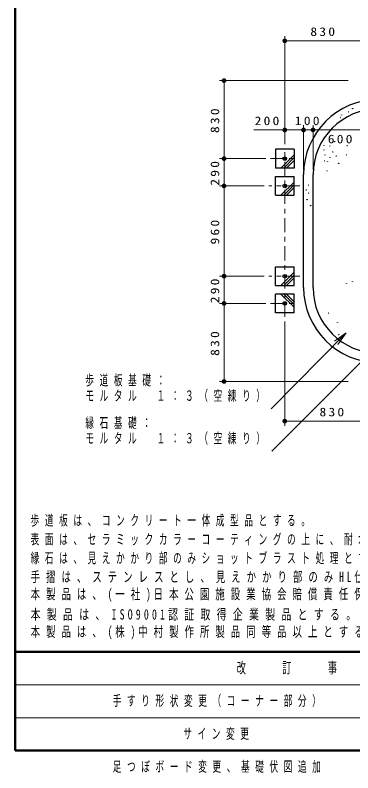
# Model space of a CAD drawing. Units: millimetres on the paper, scale 1:50. Extents: x -365 to 0, y -5 to 257.
# Drawn here: x -365 to -293.2, y -4.7 to 156.5 of the extents above; entities that cross this region are included whole.
import ezdxf

# ---------------------------------------------------------------- set-up
doc = ezdxf.new("R2010")
doc.units = ezdxf.units.MM
doc.linetypes.add('USER2', pattern=[6, 3, -1, 1, -1])
doc.layers.add('LY_1', color=7, linetype='Continuous', lineweight=13)
doc.layers.add('LY_2', color=7, linetype='Continuous', lineweight=13)
doc.styles.add('ＭＳ ゴシック', font='')
doc.styles.get('ＭＳ ゴシック').set_extended_font_data('MS Gothic')

# ---------------------------------------------------------------- blocks, each defined once
blk = doc.blocks.new('filled_dot')
at = {"color": 0, "linetype": 'Continuous', "lineweight": -2, "const_width": 1.25}
blk.add_lwpolyline([(-0.625, 0, 1), (0.625, 0, 1)], format="xyb", close=True, dxfattribs=at)
blk = doc.blocks.new('open_arrow')
at = {"color": 0, "linetype": 'Continuous', "lineweight": -2}
blk.add_lwpolyline([(7.5, 1.25), (0, 0), (7.5, -1.25)], dxfattribs=at)

msp = doc.modelspace()

# ---------------------------------------------------------------- linework, layer by layer
at = {"layer": 'LY_1'}
for p, q in [((-307.663, 129.005), (-307.663, 152.002)), ((-307.663, 151.002), (-291.063, 151.002)), ((-294.178, 142.538), (-321.579, 142.538)), ((-320.579, 125.938), (-320.579, 142.538)), ((-307.663, 129.005), (-307.663, 133.037)), ((-303.663, 123.538), (-303.663, 133.037)), ((-301.663, 123.538), (-301.663, 133.037)), ((-314.215, 132.037), (-303.663, 132.037)), ((-303.663, 132.037), (-301.663, 132.037)), ((-301.663, 132.037), (-289.663, 132.037)), ((-311.701, 125.938), (-321.579, 125.938)), ((-311.701, 125.938), (-321.579, 125.938)), ((-320.579, 120.138), (-320.579, 125.938)), ((-308.481, 123.938), (-305.663, 126.756)), ((-307.932, 126.207), (-307.394, 125.669)), ((-307.394, 126.207), (-307.932, 125.669)), ((-307.887, 123.938), (-305.663, 126.162)), ((-307.293, 123.938), (-305.663, 125.568)), ((-305.663, 120.956), (-308.481, 118.138)), ((-312.036, 120.138), (-321.579, 120.138)), ((-320.579, 100.938), (-320.579, 120.138)), ((-307.932, 120.406), (-307.394, 119.869)), ((-307.932, 119.869), (-307.394, 120.406)), ((-305.663, 120.362), (-307.887, 118.138)), ((-305.663, 119.768), (-307.293, 118.138)), ((-305.663, 101.756), (-308.481, 98.938)), ((-312.036, 100.938), (-321.579, 100.938)), ((-320.579, 95.138), (-320.579, 100.938)), ((-307.932, 101.206), (-307.394, 100.669)), ((-307.932, 100.669), (-307.394, 101.206)), ((-305.663, 101.162), (-307.887, 98.938)), ((-305.663, 100.568), (-307.293, 98.938)), ((-308.481, 97.138), (-305.663, 94.319)), ((-307.887, 97.138), (-305.663, 94.913)), ((-307.293, 97.138), (-305.663, 95.507)), ((-311.701, 95.138), (-321.579, 95.138)), ((-320.579, 78.538), (-320.579, 95.138)), ((-307.932, 94.869), (-307.394, 95.406)), ((-307.394, 94.869), (-307.932, 95.406)), ((-307.663, 91.292), (-307.663, 69.098)), ((-294.637, 88.895), (-310.555, 72.733)), ((-290.5, 83.625), (-310.451, 63.679)), ((-294.178, 78.538), (-321.579, 78.538)), ((-291.063, 70.098), (-307.663, 70.098))]:
    msp.add_line(p, q, dxfattribs=at)
at = {"layer": 'LY_1', "lineweight": 25}
for p, q in [((-305.663, 127.938), (-309.663, 127.938)), ((-309.663, 127.938), (-309.663, 123.938)), ((-305.663, 127.938), (-305.663, 123.938)), ((-305.663, 123.938), (-309.663, 123.938)), ((-303.663, 98.538), (-303.663, 122.538)), ((-301.663, 98.538), (-301.663, 122.538)), ((-309.663, 118.138), (-309.663, 122.138)), ((-309.663, 122.138), (-305.663, 122.138)), ((-305.663, 118.138), (-305.663, 122.138)), ((-309.663, 118.138), (-305.663, 118.138)), ((-309.663, 98.938), (-309.663, 102.938)), ((-309.663, 102.938), (-305.663, 102.938)), ((-305.663, 98.938), (-305.663, 102.938)), ((-309.663, 98.938), (-305.663, 98.938)), ((-305.663, 97.138), (-309.663, 97.138)), ((-309.663, 93.138), (-309.663, 97.138)), ((-305.663, 93.138), (-305.663, 97.138)), ((-305.663, 93.138), (-309.663, 93.138))]:
    msp.add_line(p, q, dxfattribs=at)
at = {"layer": 'LY_1', "linetype": 'USER2'}
for p, q in [((-307.663, 92.292), (-307.663, 128.005)), ((-310.701, 125.938), (-304.973, 125.938)), ((-304.446, 120.138), (-311.036, 120.138)), ((-304.446, 100.938), (-311.036, 100.938)), ((-310.701, 95.138), (-304.973, 95.138))]:
    msp.add_line(p, q, dxfattribs=at)
at = {"layer": 'LY_1', "lineweight": 25}
for centre, radius in [((-294.16, 135.896), 0.02), ((-293.224, 136.576), 0.02), ((-295.776, 134.705), 0.02), ((-295.606, 135.215), 0.02), ((-298.073, 130.225), 0.02), ((-297.052, 129.544), 0.02), ((-294.755, 130.225), 0.02), ((-299.348, 128.779), 0.02), ((-299.348, 127.758), 0.02), ((-298.073, 128.609), 0.02), ((-297.477, 127.333), 0.02), ((-294.415, 128.694), 0.02), ((-307.663, 125.938), 0.38), ((-300.709, 125.972), 0.02), ((-299.093, 126.738), 0.02), ((-298.073, 126.227), 0.02), ((-296.712, 126.482), 0.02), ((-294.5, 126.738), 0.02), ((-299.178, 125.462), 0.02), ((-298.583, 125.292), 0.02), ((-296.201, 124.951), 0.02), ((-298.668, 123.335), 0.02), ((-307.663, 120.138), 0.38), ((-303.1, 119.259), 0.02), ((-302.59, 120.28), 0.02), ((-302.59, 118.578), 0.02), ((-302.93, 117.218), 0.02), ((-302.165, 115.942), 0.02), ((-307.663, 100.938), 0.38), ((-294.544, 99.349), 0.02), ((-293.268, 99.774), 0.02), ((-307.663, 95.138), 0.38), ((-295.606, 93.836), 0.02), ((-298.328, 93.07), 0.02), ((-296.457, 91.114), 0.02), ((-296.201, 88.477), 0.02)]:
    msp.add_circle(centre, radius, dxfattribs=at)
for centre, radius, start, end in [((-287.663, 122.538), 16, 90, 180), ((-287.663, 122.538), 14, 90, 180), ((-287.663, 98.538), 16, 180, 270), ((-287.663, 98.538), 14, 180, 270)]:
    msp.add_arc(centre, radius, start, end, dxfattribs=at)
at = {"layer": 'LY_2', "lineweight": 50}
for p, q in [((-365, 257), (-365, 0)), ((-365, 21), (0, 21)), ((-365, 0), (0, 0))]:
    msp.add_line(p, q, dxfattribs=at)
at = {"layer": 'LY_2'}
for p, q in [((-365, 14), (-238.5, 14)), ((-365, 7), (-238.5, 7))]:
    msp.add_line(p, q, dxfattribs=at)

# ---------------------------------------------------------------- block references
at = {"layer": 'LY_1', "xscale": 0.4, "yscale": 0.4}
for p in [(-307.663, 151.002), (-307.663, 132.037), (-303.663, 132.037), (-301.663, 132.037), (-307.663, 70.098)]:
    msp.add_blockref('filled_dot', p, dxfattribs=at)
for name, p, rotation in [('filled_dot', (-320.579, 142.538), 270), ('filled_dot', (-303.663, 132.037), 180), ('filled_dot', (-301.663, 132.037), 180), ('filled_dot', (-320.579, 125.938), 90), ('filled_dot', (-320.579, 125.938), 270), ('filled_dot', (-320.579, 120.138), 270), ('filled_dot', (-320.579, 120.138), 90), ('filled_dot', (-320.579, 100.938), 90), ('filled_dot', (-320.579, 100.938), 270), ('filled_dot', (-320.579, 95.138), 90), ('filled_dot', (-320.579, 95.138), 270), ('open_arrow', (-294.637, 88.895), 225.4), ('filled_dot', (-320.579, 78.538), 90)]:
    msp.add_blockref(name, p, dxfattribs=dict(at, rotation=rotation))

# ---------------------------------------------------------------- texts
at = {"layer": 'LY_1', "style": 'ＭＳ ゴシック'}
for s, insert, char_height, attachment_point in [('\\T1.33;\\W1.15;830', (-299.363, 152.002), 1.833, 8), ('\\T1.33;\\W1.15;200', (-311.215, 133.037), 1.833, 8), ('\\T1.33;\\W1.15;100', (-302.663, 133.037), 1.833, 8), ('\\T1.33;\\W1.15;600', (-295.663, 131.037), 1.833, 2), ('\\T1.64;\\W0.6;歩道板基礎：', (-350.077, 78.683), 2.199, 4), ('\\T1.64;\\W0.6;モルタル\u3000１：３（空練り）', (-350.077, 75.383), 2.199, 4), ('\\T1.33;\\W1.15;830', (-297.425, 71.098), 1.833, 8), ('\\T1.64;\\W0.6;縁石基礎：', (-350.077, 69.629), 2.199, 4), ('\\T1.64;\\W0.6;モルタル\u3000１：３（空練り）', (-350.077, 66.329), 2.199, 4), ('\\T1.64;\\W0.6;歩道板は、コンクリート一体成型品とする。', (-361.715, 47.639), 2.199, 7), ('\\T1.64;\\W0.6;表面は、セラミックカラーコーティングの上に、耐水性クリアーコーティングとする。', (-361.715, 43.639), 2.199, 7), ('\\T1.64;\\W0.6;縁石は、見えかかり部のみショットブラスト処理とする。', (-361.715, 39.639), 2.199, 7), ('\\T1.64;\\W0.65;手摺は、ステンレスとし、見えかかり部のみHL仕上げとする。', (-361.715, 35.639), 2.199, 7), ('\\T1.64;\\W0.65;本製品は、(一社)日本公園施設業協会賠償責任保険加入製品とする。', (-361.715, 31.639), 2.199, 7), ('\\T1.64;\\W0.7;本製品は、ISO9001認証取得企業製品とする。', (-361.715, 27.639), 2.199, 7), ('\\T1.64;\\W0.65;本製品は、(株)中村製作所製品同等品以上とする。', (-361.715, 23.639), 2.199, 7), ('\\T1.64;\\W0.6;手すり形状変更（コーナー部分）', (-344.25, 10.5), 2.199, 4), ('\\T1.64;\\W0.6;サイン変更', (-329.25, 3.5), 2.199, 4), ('\\T1.64;\\W0.6;足つぼボード変更、基礎伏図追加', (-344.25, -3.5), 2.199, 4)]:
    msp.add_mtext(s, dxfattribs=dict(at, insert=insert, char_height=char_height, attachment_point=attachment_point))
at = {"layer": 'LY_1', "char_height": 1.833, "attachment_point": 8, "rotation": 90, "style": 'ＭＳ ゴシック'}
for s, insert in [('\\T1.33;\\W1.15;830', (-321.579, 134.238)), ('\\T1.33;\\W1.15;290', (-321.579, 123.038)), ('\\T1.33;\\W1.15;960', (-321.579, 110.538)), ('\\T1.33;\\W1.15;290', (-321.579, 98.038)), ('\\T1.33;\\W1.15;830', (-321.579, 86.838))]:
    msp.add_mtext(s, dxfattribs=dict(at, insert=insert))
at = {"layer": 'LY_2', "color": 4, "insert": (-301.75, 17.5), "char_height": 2.346, "attachment_point": 5, "style": 'ＭＳ ゴシック'}
msp.add_mtext('\\T1.64;\\W0.6;改\u3000\u3000訂\u3000\u3000事\u3000\u3000項', dxfattribs=at)

doc.saveas('drawing.dxf')
